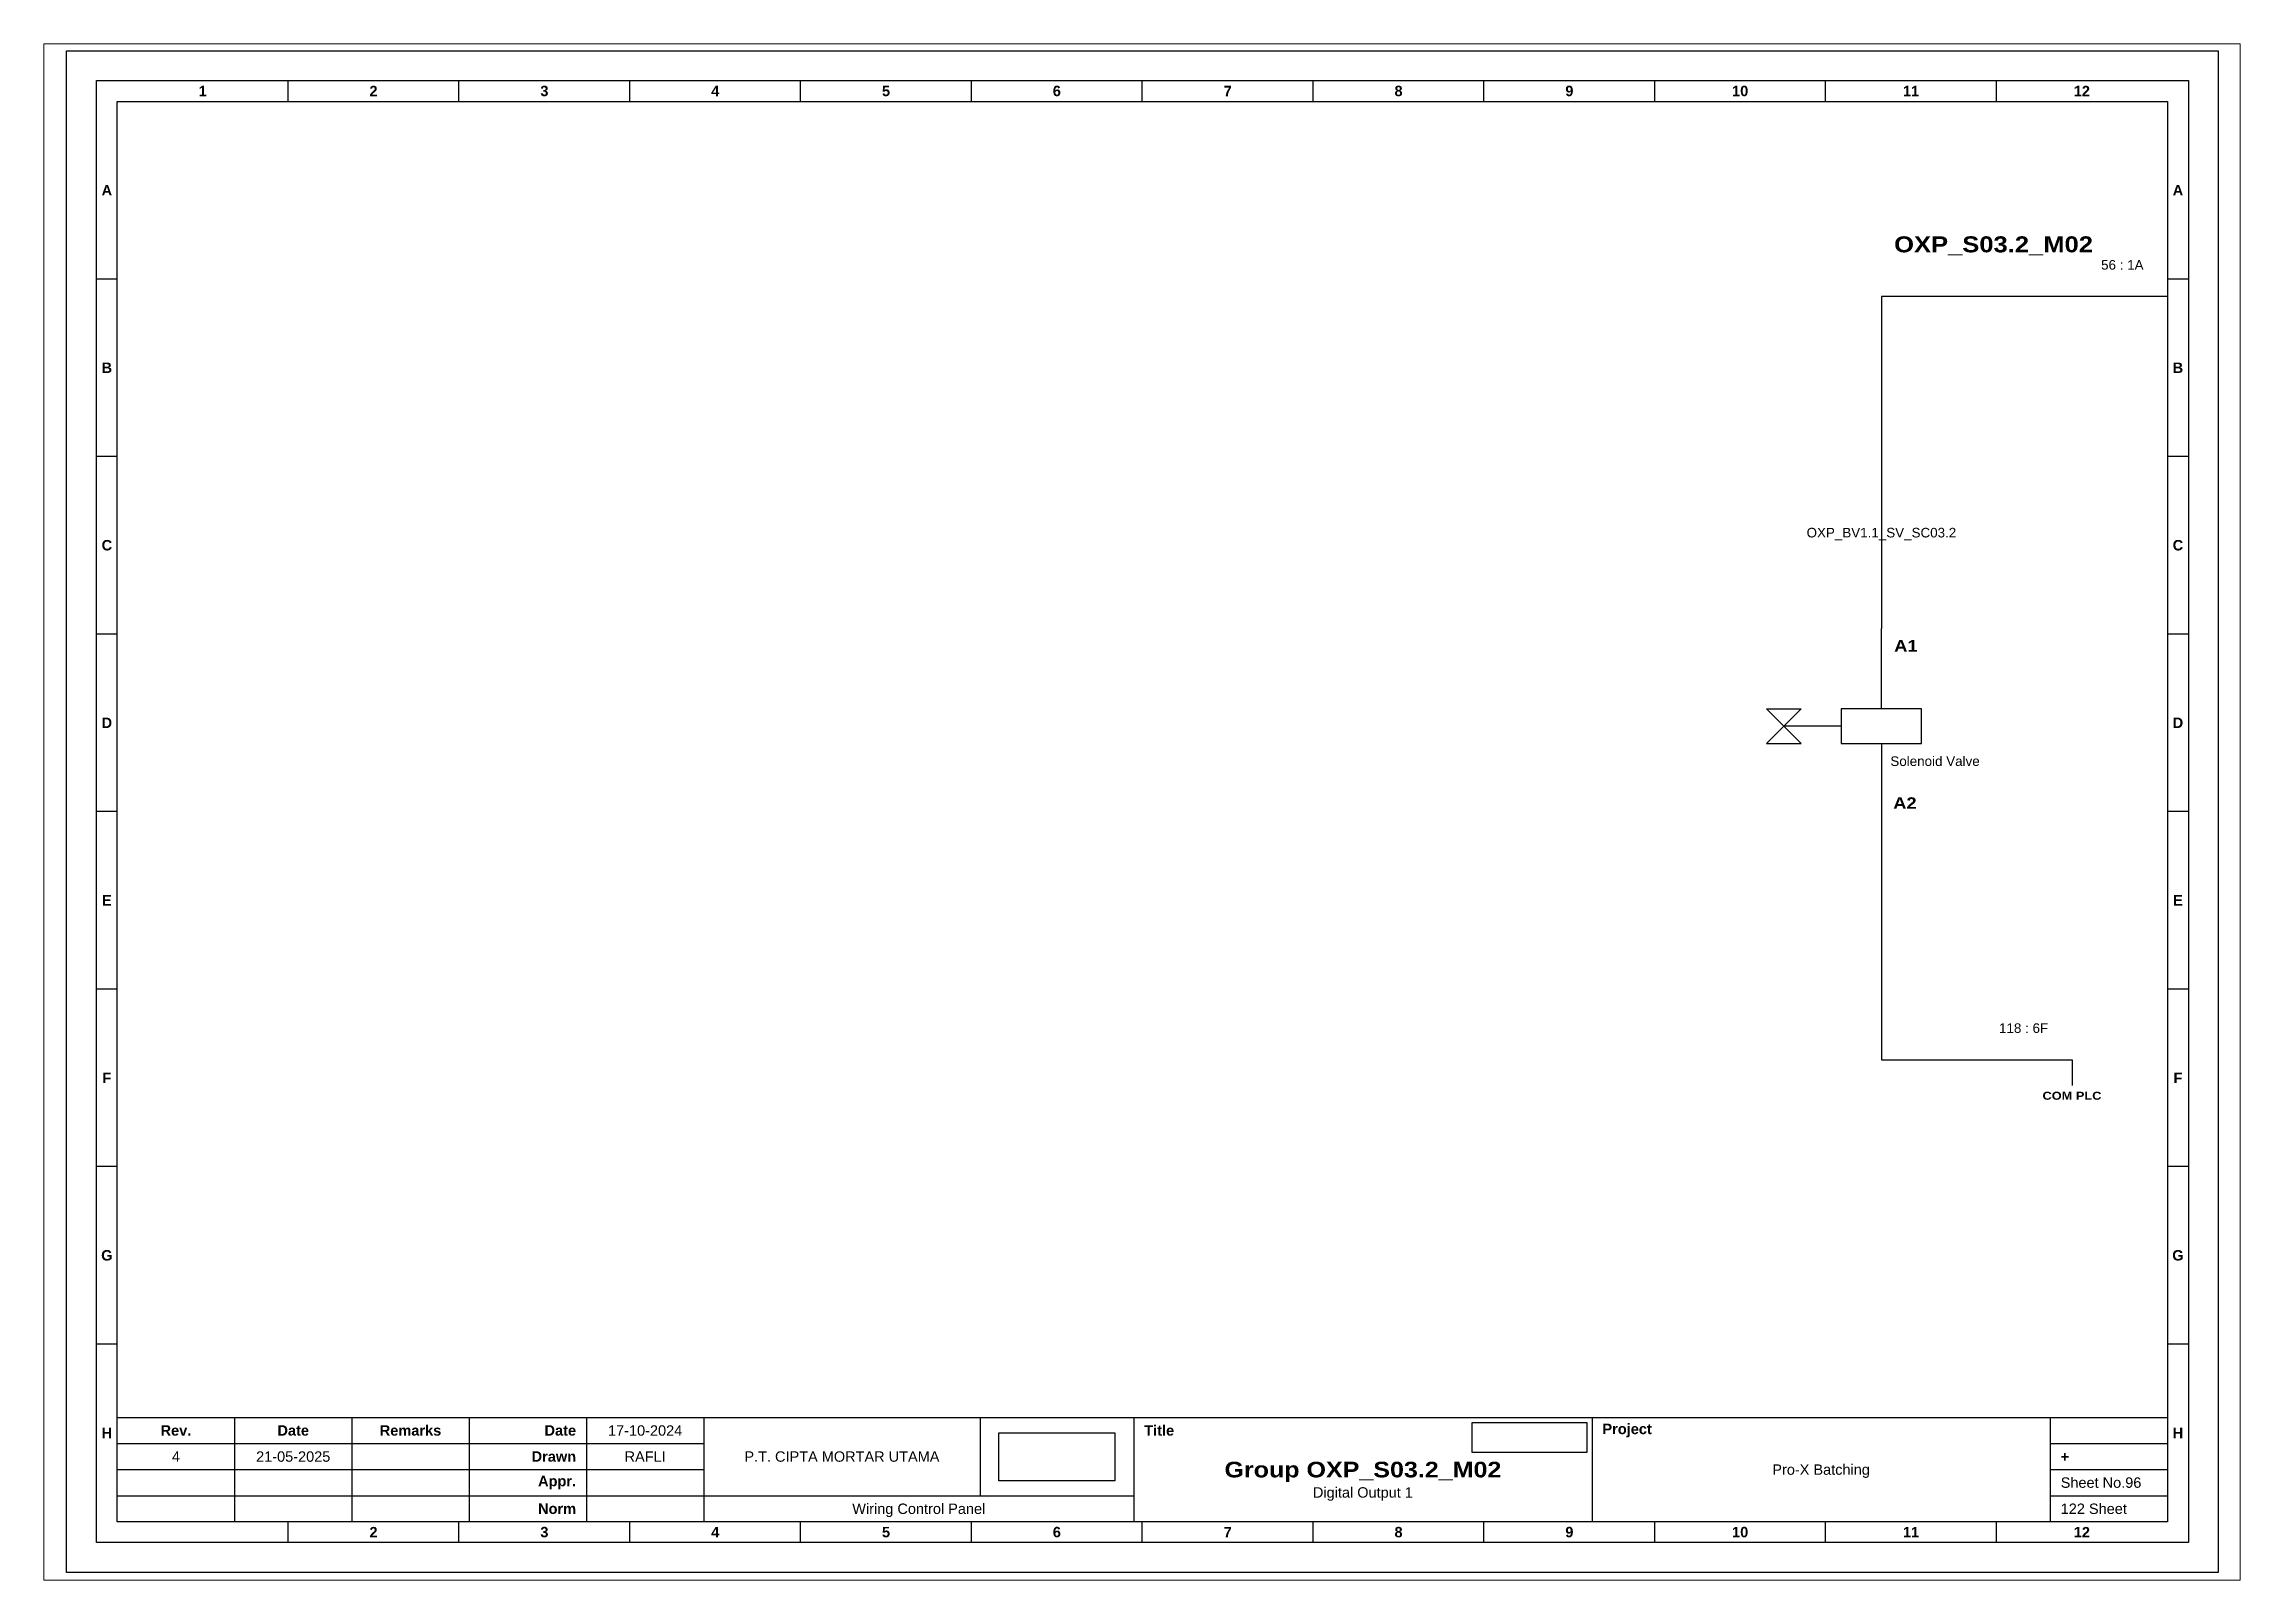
# Paper-space layout 'OXP_S03.2_M02' of a CAD drawing. Header units: centimetres, sheet in millimetres. Extents: x 0 to 821, y 0 to 574.
# The model-space entities are those that its viewports show. They can reach past a viewport. Long polylines and large blocks are cut down to what shows.
import ezdxf
from ezdxf.enums import TextEntityAlignment as Align

# ---------------------------------------------------------------- set-up
doc = ezdxf.new("R2010")
doc.units = ezdxf.units.CM
doc.header["$MEASUREMENT"] = 0
doc.layers.add('MU Project Line', color=7, linetype='Continuous', lineweight=0, true_color=0xfefefe)
doc.styles.add('Bold', font='ariblk.ttf', dxfattribs={"height": 25.4})
doc.styles.get("Standard").update_dxf_attribs({"font": 'arial.ttf'})
picture_1 = doc.add_image_def('image1.png', size_in_pixel=(2048, 847))
picture_2 = doc.add_image_def('image2.png', size_in_pixel=(2092, 542))

# ---------------------------------------------------------------- blocks, each defined once
blk = doc.blocks.new('KOP MU PROJECT')
at = {"color": 6, "ltscale": 50}
for p, q in [((27.74, 184.05), (27.74, 186.66)), ((49.13, 184.05), (49.13, 186.66)), ((70.51, 184.05), (70.51, 186.66)), ((91.89, 184.05), (91.89, 186.66)), ((113.27, 184.05), (113.27, 186.66)), ((134.66, 184.05), (134.66, 186.66)), ((156.04, 184.05), (156.04, 186.66)), ((177.42, 184.05), (177.42, 186.66)), ((198.8, 184.05), (198.8, 186.66)), ((220.19, 184.05), (220.19, 186.66)), ((241.57, 184.05), (241.57, 186.66)), ((6.36, 161.84), (3.75, 161.84)), ((265.59, 161.84), (262.98, 161.84)), ((6.36, 139.63), (3.75, 139.63)), ((265.59, 139.63), (262.98, 139.63)), ((6.36, 117.42), (3.75, 117.42)), ((265.59, 117.42), (262.98, 117.42)), ((6.36, 95.22), (3.75, 95.22)), ((265.59, 95.22), (262.98, 95.22)), ((6.36, 73.01), (3.75, 73.01)), ((265.59, 73.01), (262.98, 73.01)), ((6.36, 50.8), (3.75, 50.8)), ((265.59, 50.8), (262.98, 50.8)), ((6.36, 28.59), (3.75, 28.59)), ((265.59, 28.59), (262.98, 28.59)), ((27.74, 3.75), (27.74, 6.36)), ((49.13, 3.75), (49.13, 6.36)), ((70.51, 3.75), (70.51, 6.36)), ((91.89, 3.75), (91.89, 6.36)), ((113.27, 3.75), (113.27, 6.36)), ((134.66, 3.75), (134.66, 6.36)), ((156.04, 3.75), (156.04, 6.36)), ((177.42, 3.75), (177.42, 6.36)), ((198.8, 3.75), (198.8, 6.36)), ((220.19, 3.75), (220.19, 6.36)), ((241.57, 3.75), (241.57, 6.36))]:
    blk.add_line(p, q, dxfattribs=at)
at = {"ltscale": 50}
for p, q in [((6.36, 19.41), (262.98, 19.41)), ((21.04, 19.41), (21.04, 6.36)), ((35.72, 19.41), (35.72, 6.36)), ((50.41, 19.41), (50.41, 6.36)), ((65.09, 19.41), (65.09, 6.36)), ((79.77, 19.41), (79.77, 6.36)), ((114.35, 19.41), (114.35, 9.62)), ((133.6, 19.41), (133.6, 6.36)), ((190.95, 19.41), (190.95, 6.36)), ((248.3, 19.41), (248.3, 6.36)), ((6.36, 16.15), (79.77, 16.15)), ((248.3, 16.15), (262.98, 16.15)), ((6.36, 12.89), (79.77, 12.89)), ((248.3, 12.89), (262.98, 12.89)), ((6.36, 9.62), (133.6, 9.62)), ((248.3, 9.62), (262.98, 9.62))]:
    blk.add_line(p, q, dxfattribs=at)
at = {"color": 1, "ltscale": 50}
blk.add_lwpolyline([(269.34, 0), (0, 0), (0, 190.41), (269.34, 190.41)], close=True, dxfattribs=at)
at = {"color": 6, "ltscale": 50}
for points in [[(265.59, 3.75), (3.75, 3.75), (3.75, 186.66), (265.59, 186.66)], [(262.98, 6.36), (6.36, 6.36), (6.36, 184.05), (262.98, 184.05)]]:
    blk.add_lwpolyline(points, close=True, dxfattribs=at)
at = {"ltscale": 50, "char_height": 1.305, "attachment_point": 4}
for s, width, heights, insert in [('\\pxqc;{\\fArial|b1|i0|c0|p34;1}', 21.3825, [2.51], (6.36, 185.36)), ('\\pxqc;{\\fArial|b1|i0|c0|p34;2}', 21.3825, [2.51], (27.74, 185.36)), ('\\pxqc;{\\fArial|b1|i0|c0|p34;3}', 21.3825, [2.51], (49.13, 185.36)), ('\\pxqc;{\\fArial|b1|i0|c0|p34;4}', 21.3825, [2.51], (70.51, 185.36)), ('\\pxqc;{\\fArial|b1|i0|c0|p34;5}', 21.3825, [2.51], (91.89, 185.36)), ('\\pxqc;{\\fArial|b1|i0|c0|p34;6}', 21.3825, [2.51], (113.27, 185.36)), ('\\pxqc;{\\fArial|b1|i0|c0|p34;7}', 21.3825, [2.51], (134.66, 185.36)), ('\\pxqc;{\\fArial|b1|i0|c0|p34;8}', 21.3825, [2.51], (156.04, 185.36)), ('\\pxqc;{\\fArial|b1|i0|c0|p34;9}', 21.3825, [2.51], (177.42, 185.36)), ('\\pxqc;{\\fArial|b1|i0|c0|p34;10}', 21.3825, [2.51], (198.8, 185.36)), ('\\pxqc;{\\fArial|b1|i0|c0|p34;11}', 21.3825, [2.51], (220.19, 185.36)), ('\\pxqc;{\\fArial|b1|i0|c0|p34;12}', 21.3825, [2.51], (241.57, 185.36)), ('\\pxqc;{\\fArial|b1|i0|c0|p34;A}', 2.61, [2.51], (3.75, 172.95)), ('\\pxqc;{\\fArial|b1|i0|c0|p34;A}', 2.61, [2.51], (262.98, 172.95)), ('\\pxqc;{\\fArial|b1|i0|c0|p34;B}', 2.61, [2.51], (3.75, 150.74)), ('\\pxqc;{\\fArial|b1|i0|c0|p34;B}', 2.61, [2.51], (262.98, 150.74)), ('\\pxqc;{\\fArial|b1|i0|c0|p34;C}', 2.61, [2.51], (3.75, 128.53)), ('\\pxqc;{\\fArial|b1|i0|c0|p34;C}', 2.61, [2.51], (262.98, 128.53)), ('\\pxqc;{\\fArial|b1|i0|c0|p34;D}', 2.61, [2.51], (3.75, 106.32)), ('\\pxqc;{\\fArial|b1|i0|c0|p34;D}', 2.61, [2.51], (262.98, 106.32)), ('\\pxqc;{\\fArial|b1|i0|c0|p34;E}', 2.61, [2.51], (3.75, 84.11)), ('\\pxqc;{\\fArial|b1|i0|c0|p34;E}', 2.61, [2.51], (262.98, 84.11)), ('\\pxqc;{\\fArial|b1|i0|c0|p34;F}', 2.61, [2.51], (3.75, 61.9)), ('\\pxqc;{\\fArial|b1|i0|c0|p34;F}', 2.61, [2.51], (262.98, 61.9)), ('\\pxqc;{\\fArial|b1|i0|c0|p34;G}', 2.61, [2.51], (3.75, 39.69)), ('\\pxqc;{\\fArial|b1|i0|c0|p34;G}', 2.61, [2.51], (262.98, 39.69)), ('\\pxqc;{\\fArial|b1|i0|c0|p34;H}', 2.61, [2.51], (3.75, 17.47)), ('\\pxqc;{\\fArial|b1|i0|c0|p34;Rev.}', 14.6811, [2.88], (6.36, 17.78)), ('\\pxqc;{\\fArial|b1|i0|c0|p34;Date}', 14.6811, [2.88], (21.04, 17.78)), ('\\pxqc;{\\fArial|b1|i0|c0|p34;Remarks}', 14.6811, [2.88], (35.72, 17.78)), ('\\pxqr;{\\fArial|b1|i0|c0|p34;Date}', 13.3761, [2.88], (50.41, 17.78)), ('\\pxql;{\\fArial|b1|i0|c0|p34;Title}', 50.2419, [2.88], (134.9, 17.78)), ('\\pxql;{\\fArial|b1|i0|c0|p34;Project}', 50.2419, [2.88], (192.25, 17.78)), ('\\pxqc;{\\fArial|b1|i0|c0|p34;H}', 2.61, [2.51], (262.98, 17.47)), ('\\pxqr;{\\fArial|b1|i0|c0|p34;Drawn}', 13.3761, [2.88], (50.41, 14.52)), ('\\pxql;{\\fArial|b1|i0|c0|p34;+}', 14.6811, [2.88], (249.61, 14.52)), ('\\pxqr;{\\fArial|b1|i0|c0|p34;Appr.}', 13.3761, [2.88], (50.41, 11.26)), ('\\pxqr;{\\fArial|b1|i0|c0|p34;Norm}', 13.3761, [2.88], (50.41, 7.99)), ('\\pxqc;{\\fArial|b1|i0|c0|p34;2}', 21.3825, [2.51], (27.74, 5.06)), ('\\pxqc;{\\fArial|b1|i0|c0|p34;3}', 21.3825, [2.51], (49.13, 5.06)), ('\\pxqc;{\\fArial|b1|i0|c0|p34;4}', 21.3825, [2.51], (70.51, 5.06)), ('\\pxqc;{\\fArial|b1|i0|c0|p34;5}', 21.3825, [2.51], (91.89, 5.06)), ('\\pxqc;{\\fArial|b1|i0|c0|p34;6}', 21.3825, [2.51], (113.27, 5.06)), ('\\pxqc;{\\fArial|b1|i0|c0|p34;7}', 21.3825, [2.51], (134.66, 5.06)), ('\\pxqc;{\\fArial|b1|i0|c0|p34;8}', 21.3825, [2.51], (156.04, 5.06)), ('\\pxqc;{\\fArial|b1|i0|c0|p34;9}', 21.3825, [2.51], (177.42, 5.06)), ('\\pxqc;{\\fArial|b1|i0|c0|p34;10}', 21.3825, [2.51], (198.8, 5.06)), ('\\pxqc;{\\fArial|b1|i0|c0|p34;11}', 21.3825, [2.51], (220.19, 5.06)), ('\\pxqc;{\\fArial|b1|i0|c0|p34;12}', 21.3825, [2.51], (241.57, 5.06))]:
    blk.add_mtext_dynamic_manual_height_columns(s, width=width, gutter_width=0.0326, heights=heights, dxfattribs=dict(at, insert=insert))
at = {"ltscale": 50}
for tag, p in [('DATECREATED', (72.43, 17.78)), ('REV', (13.7, 14.52)), ('REVDATE', (28.38, 14.52)), ('REMARKS', (43.06, 14.52)), ('DRAWN', (72.43, 14.52)), ('COMPANY', (97.06, 14.52)), ('APPR', (72.43, 11.26)), ('PROJECT', (219.62, 12.89)), ('NORM', (72.43, 7.99)), ('DRAWINGCATEGORY', (106.68, 7.99)), ('DESCRIPTION', (162.27, 10.03))]:
    blk.add_attdef(tag, text='', height=1.3, dxfattribs=at).set_placement(p, align=Align.MIDDLE_CENTER)
at = {"ltscale": 50, "style": 'Bold'}
blk.add_attdef('TITLE', text='', height=1.96, dxfattribs=at).set_placement((162.27, 12.89), align=Align.MIDDLE_CENTER)
at = {"ltscale": 50}
for tag, p in [('SHEETNUMBER', (249.61, 11.26)), ('TOTALSHEET', (249.61, 7.99))]:
    blk.add_attdef(tag, text='', height=1.3, dxfattribs=at).set_placement(p, align=Align.MIDDLE_LEFT)
image = blk.add_image(picture_1, insert=(116.72, 11.48), size_in_units=(14.5, 6), dxfattribs=at)
image.dxf.flags = 15
image = blk.add_image(picture_2, insert=(175.94, 15.04), size_in_units=(14.36, 3.72), dxfattribs=at)
image.dxf.flags = 15

msp = doc.modelspace()

# ---------------------------------------------------------------- linework, layer by layer
at = {"color": 146, "ltscale": 50, "true_color": 0x105689}
for p, q in [((2112.6, 1434.6), (2100.66, 1434.6)), ((2100.66, 1434.6), (2100.66, 1393.06)), ((2136.48, 1434.6), (2112.6, 1434.6)), ((2100.66, 1368.96), (2100.66, 1339.11)), ((2100.66, 1339.11), (2124.54, 1339.11)), ((2124.54, 1339.11), (2124.54, 1335.91))]:
    msp.add_line(p, q, dxfattribs=at)
at = {"ltscale": 50}
for p, q in [((2100.66, 1383), (2100.66, 1393.06)), ((2095.64, 1380.85), (2088.46, 1380.85)), ((2100.66, 1378.7), (2100.66, 1368.65))]:
    msp.add_line(p, q, dxfattribs=at)
for points in [[(2088.46, 1380.85), (2086.3, 1383), (2090.61, 1383)], [(2105.69, 1383), (2095.64, 1383), (2095.64, 1378.7), (2105.69, 1378.7)], [(2088.46, 1380.85), (2086.3, 1378.7), (2090.61, 1378.7)]]:
    msp.add_lwpolyline(points, close=True, dxfattribs=at)

# ---------------------------------------------------------------- block references
msp.add_blockref('KOP MU PROJECT', (1873.5, 1274.95)).add_auto_attribs({'DESCRIPTION': 'Digital Output 1', 'TITLE': 'Group OXP_S03.2_M02', 'PROJECT': 'Pro-X Batching', 'COMPANY': 'P.T. CIPTA MORTAR UTAMA', 'DRAWINGCATEGORY': 'Wiring Control Panel', 'DRAWN': 'RAFLI', 'DATECREATED': '17-10-2024', 'REVDATE': '21-05-2025', 'REV': '4', 'SHEETNUMBER': 'Sheet No.96', 'TOTALSHEET': '122 Sheet'})

# ---------------------------------------------------------------- texts
at = {"ltscale": 500, "style": 'Bold'}
msp.add_text('OXP_S03.2_M02', height=2, dxfattribs=at).set_placement((2102.26, 1440.13))
at = {"ltscale": 500}
for s, p in [('56 : 1A', (2133.48, 1437.6, -2)), ('118 : 6F', (2121.54, 1342.11))]:
    msp.add_text(s, height=1.2, dxfattribs=at).set_placement(p, align=Align.BOTTOM_RIGHT)
at = {"ltscale": 50}
msp.add_text('OXP_BV1.1_SV_SC03.2', height=1.2, dxfattribs=at).set_placement((2100.67, 1405.06), align=Align.MIDDLE_CENTER)
at = {"ltscale": 500, "style": 'Bold'}
msp.add_text('A1', height=1.436, dxfattribs=at).set_placement((2105.2, 1391.62), align=Align.TOP_RIGHT)
at = {"ltscale": 50}
msp.add_text('Solenoid Valve', height=1.2, dxfattribs=at).set_placement((2101.79, 1375.51), align=Align.BOTTOM_LEFT)
at = {"ltscale": 500, "style": 'Bold'}
msp.add_text('A2', height=1.436, dxfattribs=at).set_placement((2105.08, 1370.08), align=Align.BOTTOM_RIGHT)
at = {"ltscale": 50, "style": 'Bold'}
msp.add_text('COM PLC', height=1, dxfattribs=at).set_placement((2124.52, 1335.11), align=Align.TOP_CENTER)

psp = doc.layouts.new('OXP_S03.2_M02')

# ---------------------------------------------------------------- viewports
at = {"layer": 'MU Project Line', "ltscale": 50}
psp.add_viewport(center=(410.5, 287), size=(820.98, 573.9883), view_center_point=(2008.12, 1370.11), view_height=192.1846, dxfattribs=at)

doc.saveas('drawing.dxf')
